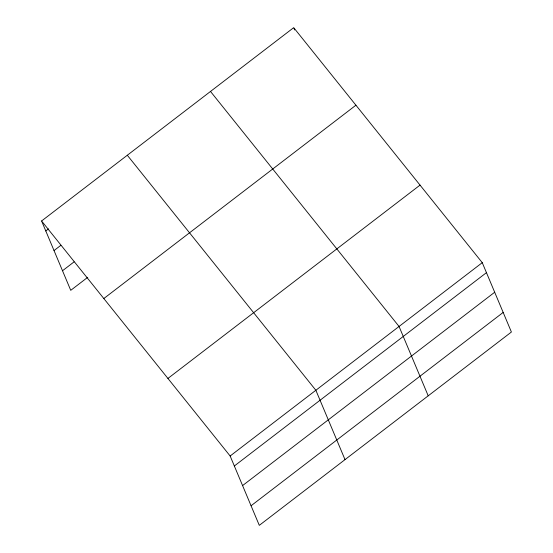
<?xml version="1.0" encoding="UTF-8"?>
<svg xmlns="http://www.w3.org/2000/svg" width="553" height="553" viewBox="0 0 553 553"><rect width="100%" height="100%" fill="white"/><g stroke="black" fill="none" stroke-linecap="round" stroke-linejoin="round"><path stroke-width="0.83" d="M41.593 220.979L293.698 27.65L482.257 262.668L511.407 332.021L259.302 525.35L230.145 455.997L41.593 220.979L70.743 290.332L87.754 277.295M45.788 230.967L48.512 228.88M54.028 250.557L60.83 245.338M62.51 270.742L74.074 261.873M103.812 298.537L355.925 105.208M167.925 378.439L420.031 185.11M230.145 455.997L482.257 262.668M234.341 465.985L486.453 272.65M242.58 485.575L494.686 292.24M251.062 505.76L503.175 312.424M210.506 91.452L399.059 326.464L428.209 395.817M127.308 155.248L315.86 390.266L345.017 459.619M294.023 28.417L294.666 29.952"/></g></svg>
